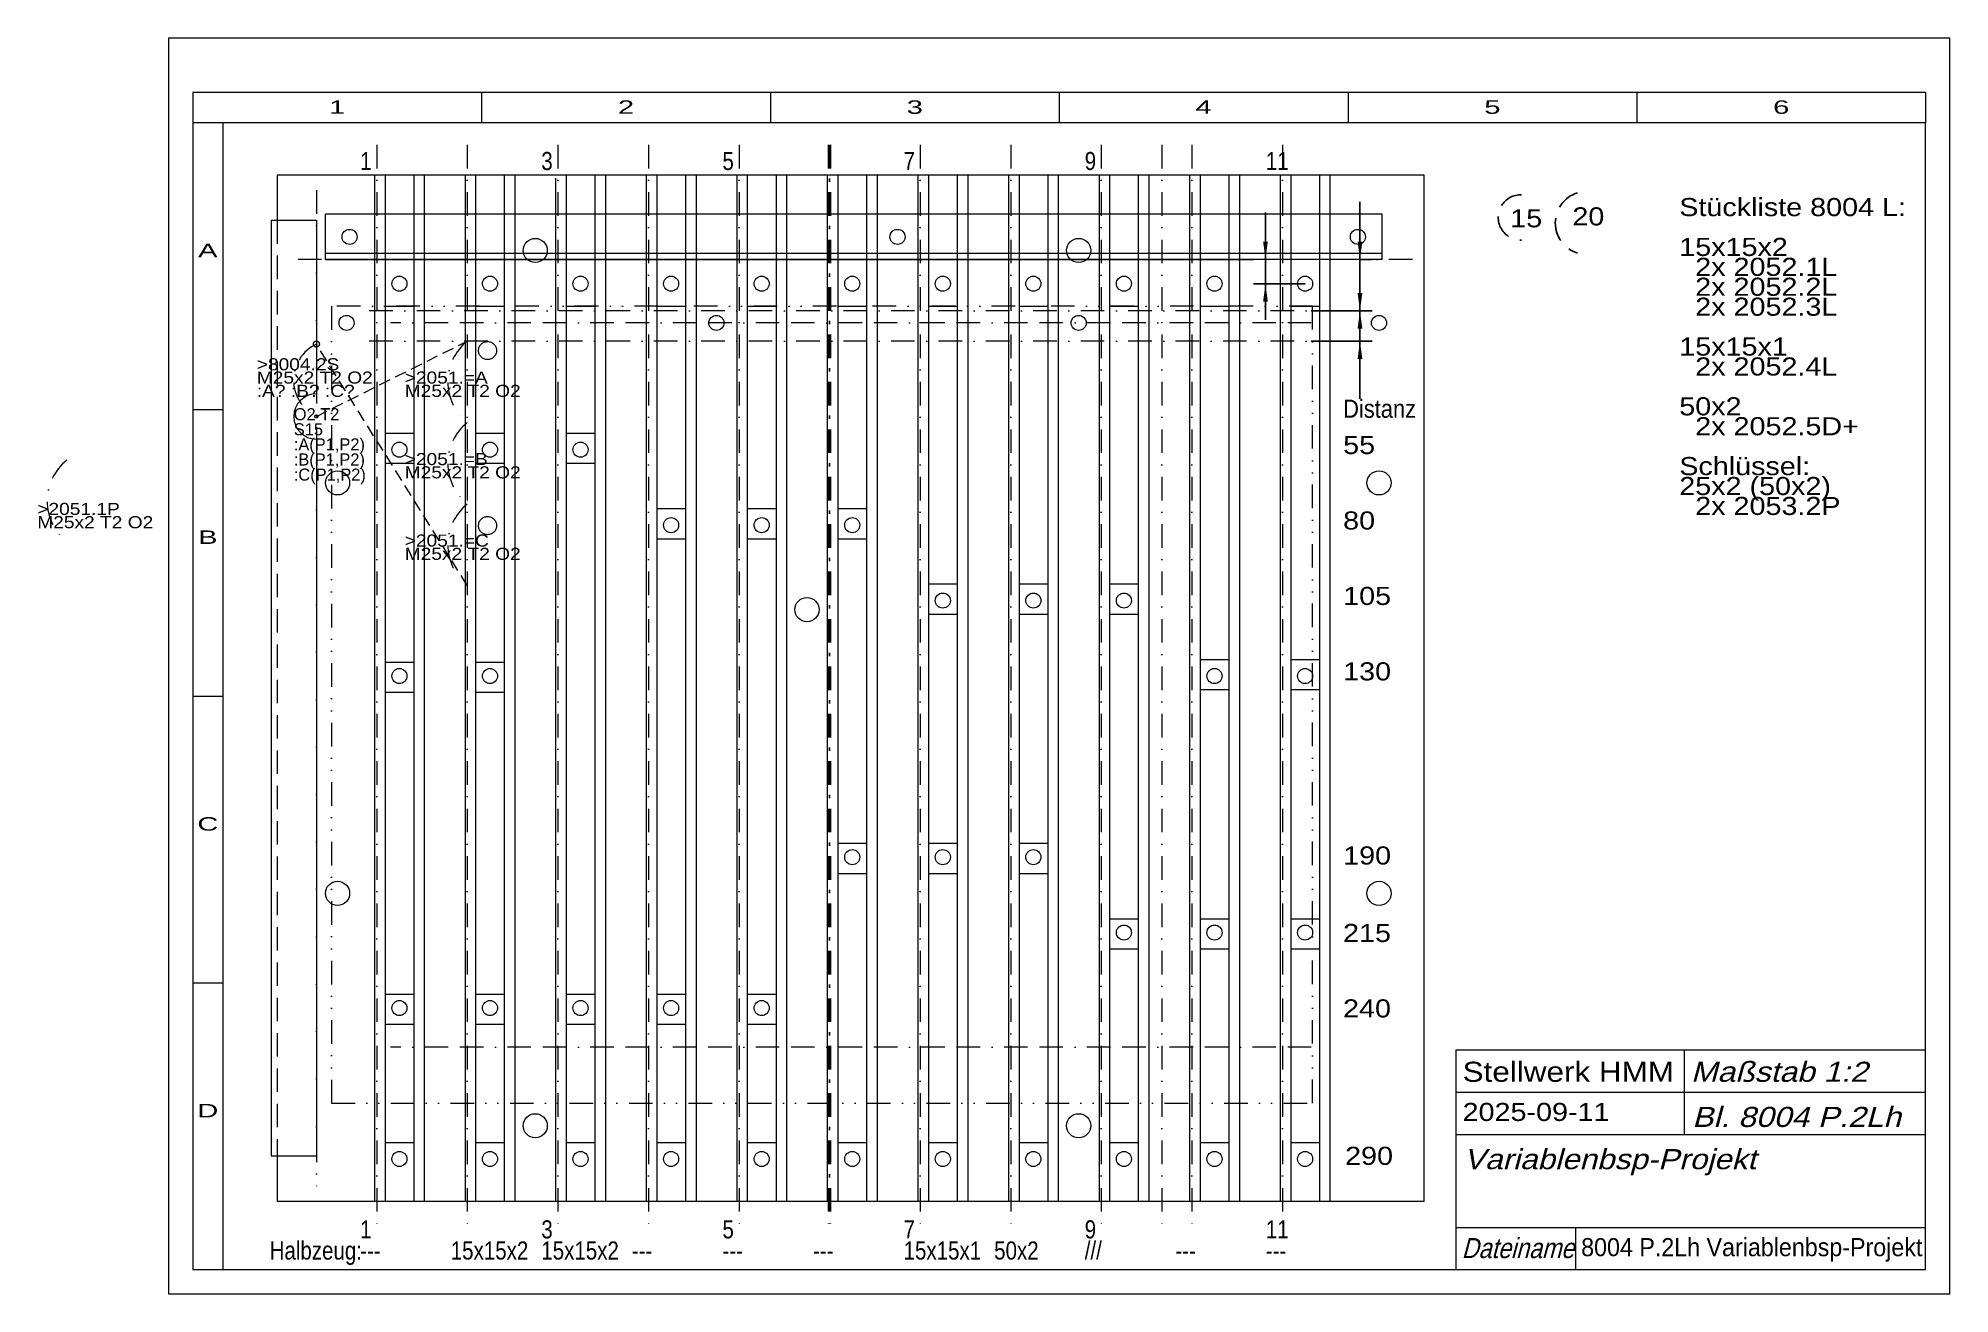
# Model space of a CAD drawing. Extents: x -41 to 592, y 2 to 418.
import ezdxf
from ezdxf.enums import TextEntityAlignment as Align

# ---------------------------------------------------------------- set-up
doc = ezdxf.new("R2010")
doc.units = 0
doc.header["$LTSCALE"] = 15.610697
for name, pattern in [('BORDER', [1.75, 0.5, -0.25, 0.5, -0.25, 0, -0.25]), ('DASHDOT', [1, 0.5, -0.25, 0, -0.25]), ('DASHED', [0.75, 0.5, -0.25]), ('DIVIDE', [1.25, 0.5, -0.25, 0, -0.25, 0, -0.25]), ('HIDDEN', [0.375, 0.25, -0.125]), ('PHANTOM', [2.5, 1.25, -0.25, 0.25, -0.25, 0.25, -0.25])]:
    doc.linetypes.add(name, pattern=pattern)
for name, color, linetype, lineweight in [('2051___ SCHLÜSSEL', 230, 'CONTINUOUS', 13), ('2913_1 AUFSPANNPLATTE', 7, 'CONTINUOUS', 18), ('8004_2L', 230, 'CONTINUOUS', 13), ('8004___ 2 SCHLÖSSER 2052_2053 D', 7, 'CONTINUOUS', 0), ('BEMASSUNG', 7, 'CONTINUOUS', 25), ('BESCHRIFTUNG', 7, 'CONTINUOUS', 25), ('MASSGRENZEN', 172, 'CONTINUOUS', 25), ('MASSLINIEN', 172, 'CONTINUOUS', 25), ('MASSTEXTE', 212, 'CONTINUOUS', 25), ('MITTELLINIEN', 5, 'DASHDOT', 13), ('PFADE', 30, 'CONTINUOUS', 13), ('STANDARD', 7, 'CONTINUOUS', 0)]:
    doc.layers.add(name, color=color, linetype=linetype, lineweight=lineweight)
doc.styles.add('Arial', font='arial.ttf')

# ---------------------------------------------------------------- blocks, each defined once
blk = doc.blocks.new('D210457088')
at = {"layer": 'MASSGRENZEN'}
for points in [[(365.33, 344.67), (364.55, 350.61), (366.11, 350.61)], [(365.33, 336.67), (366.11, 330.72), (364.55, 330.72)]]:
    blk.add_solid(points, dxfattribs=at)
at = {"layer": 'MASSLINIEN', "color": 172}
for p, q in [((365.33, 344.67), (365.33, 360.27)), ((53.95, 344.67), (361.33, 344.67)), ((365.33, 336.67), (365.33, 344.67)), ((378.45, 336.67), (361.33, 336.67)), ((365.33, 336.67), (365.33, 324.68))]:
    blk.add_line(p, q, dxfattribs=at)
blk = doc.blocks.new('D210456832')
at = {"layer": 'MASSGRENZEN'}
for points in [[(396.63, 344.67), (395.85, 350.61), (397.42, 350.61)], [(396.63, 327.67), (397.42, 321.72), (395.85, 321.72)]]:
    blk.add_solid(points, dxfattribs=at)
at = {"layer": 'MASSLINIEN', "color": 172}
for p, q in [((396.63, 344.67), (396.63, 363.8)), ((396.63, 344.67), (396.63, 327.67)), ((396.63, 344.67), (400.63, 344.67)), ((380.5, 327.67), (400.63, 327.67)), ((396.63, 327.67), (396.63, 315.68))]:
    blk.add_line(p, q, dxfattribs=at)
blk = doc.blocks.new('D210456576')
at = {"layer": 'MASSGRENZEN'}
for points in [[(396.63, 327.67), (395.85, 333.61), (397.42, 333.61)], [(396.63, 317.67), (397.42, 311.72), (395.85, 311.72)]]:
    blk.add_solid(points, dxfattribs=at)
at = {"layer": 'MASSLINIEN', "color": 172}
for p, q in [((396.63, 327.67), (396.63, 339.65)), ((380.5, 327.67), (400.63, 327.67)), ((396.63, 327.67), (396.63, 317.67)), ((380.5, 317.67), (400.63, 317.67)), ((396.63, 317.67), (396.63, 298.53))]:
    blk.add_line(p, q, dxfattribs=at)

msp = doc.modelspace()

# ---------------------------------------------------------------- linework, layer by layer
at = {"layer": '2051___ SCHLÜSSEL', "linetype": 'DASHDOT'}
msp.add_arc((-20.91, 264.65), 17.32, 128.79726, 231.20274, dxfattribs=at)
at = {"layer": '2913_1 AUFSPANNPLATTE', "color": 8}
for p, q in [((417.95, 372.67), (37.95, 372.67)), ((37.95, 372.67), (37.95, 357.67)), ((70.2, 372.67), (70.2, 32.67)), ((73.7, 372.67), (73.7, 32.67)), ((83.2, 372.67), (83.2, 32.67)), ((86.7, 372.67), (86.7, 32.67)), ((100.2, 372.67), (100.2, 32.67)), ((103.7, 372.67), (103.7, 32.67)), ((113.2, 372.67), (113.2, 32.67)), ((116.7, 372.67), (116.7, 32.67)), ((130.2, 371.67), (130.2, 32.67)), ((133.7, 372.67), (133.7, 32.67)), ((143.2, 372.67), (143.2, 32.67)), ((146.7, 372.67), (146.7, 32.67)), ((160.2, 372.67), (160.2, 32.67)), ((163.7, 372.67), (163.7, 32.67)), ((173.2, 372.67), (173.2, 32.67)), ((176.7, 372.67), (176.7, 32.67)), ((190.2, 372.67), (190.2, 32.67)), ((193.7, 372.67), (193.7, 32.67)), ((203.2, 372.67), (203.2, 32.67)), ((206.7, 372.67), (206.7, 32.67)), ((220.2, 372.67), (220.2, 32.67)), ((223.7, 372.67), (223.7, 32.67)), ((233.2, 372.67), (233.2, 32.67)), ((236.7, 372.67), (236.7, 32.67)), ((250.2, 372.67), (250.2, 32.67)), ((253.7, 372.67), (253.7, 32.67)), ((263.2, 372.67), (263.2, 32.67)), ((266.7, 372.67), (266.7, 32.67)), ((280.2, 372.67), (280.2, 32.67)), ((283.7, 372.67), (283.7, 32.67)), ((293.2, 372.67), (293.2, 32.67)), ((296.7, 372.67), (296.7, 32.67)), ((310.2, 372.67), (310.2, 32.67)), ((313.7, 372.67), (313.7, 32.67)), ((323.2, 372.67), (323.2, 32.67)), ((326.7, 372.67), (326.7, 32.67)), ((340.2, 372.67), (340.2, 32.67)), ((343.7, 372.67), (343.7, 32.67)), ((353.2, 372.67), (353.2, 32.67)), ((356.7, 372.67), (356.7, 32.67)), ((370.2, 372.67), (370.2, 32.67)), ((373.7, 372.67), (373.7, 32.67)), ((383.2, 372.67), (383.2, 32.67)), ((386.7, 372.67), (386.7, 32.67)), ((417.95, 32.67), (417.95, 372.67)), ((35.95, 357.67), (35.95, 47.67)), ((35.95, 357.67), (50.95, 357.67)), ((50.95, 357.67), (50.95, 300.17)), ((403.95, 359.67), (53.95, 359.67)), ((53.95, 344.67), (53.95, 359.67)), ((403.95, 344.67), (403.95, 359.67)), ((403.95, 346.67), (53.95, 346.67)), ((403.95, 344.67), (53.95, 344.67)), ((73.7, 329.17), (83.2, 329.17)), ((103.7, 329.17), (113.2, 329.17)), ((133.7, 329.17), (143.2, 329.17)), ((163.7, 329.17), (173.2, 329.17)), ((193.7, 329.17), (203.2, 329.17)), ((223.7, 329.17), (233.2, 329.17)), ((253.7, 329.17), (263.2, 329.17)), ((283.7, 329.17), (293.2, 329.17)), ((313.7, 329.17), (323.2, 329.17)), ((343.7, 329.17), (353.2, 329.17)), ((373.7, 329.17), (383.2, 329.17)), ((50.95, 285.17), (50.95, 47.67)), ((73.7, 287.17), (83.2, 287.17)), ((103.7, 287.17), (113.2, 287.17)), ((133.7, 287.17), (143.2, 287.17)), ((73.7, 277.17), (83.2, 277.17)), ((103.7, 277.17), (113.2, 277.17)), ((133.7, 277.17), (143.2, 277.17)), ((163.7, 262.17), (173.2, 262.17)), ((193.7, 262.17), (203.2, 262.17)), ((223.7, 262.17), (233.2, 262.17)), ((163.7, 252.17), (173.2, 252.17)), ((193.7, 252.17), (203.2, 252.17)), ((223.7, 252.17), (233.2, 252.17)), ((253.7, 237.17), (263.2, 237.17)), ((283.7, 237.17), (293.2, 237.17)), ((313.7, 237.17), (323.2, 237.17)), ((253.7, 227.17), (263.2, 227.17)), ((283.7, 227.17), (293.2, 227.17)), ((313.7, 227.17), (323.2, 227.17)), ((83.2, 211.17), (73.7, 211.17)), ((113.2, 211.17), (103.7, 211.17)), ((343.7, 212.17), (353.2, 212.17)), ((373.7, 212.17), (383.2, 212.17)), ((83.2, 201.17), (73.7, 201.17)), ((113.2, 201.17), (103.7, 201.17)), ((343.7, 202.17), (353.2, 202.17)), ((373.7, 202.17), (383.2, 202.17)), ((233.2, 151.17), (223.7, 151.17)), ((263.2, 151.17), (253.7, 151.17)), ((293.2, 151.17), (283.7, 151.17)), ((233.2, 141.17), (223.7, 141.17)), ((263.2, 141.17), (253.7, 141.17)), ((293.2, 141.17), (283.7, 141.17)), ((323.2, 126.17), (313.7, 126.17)), ((353.2, 126.17), (343.7, 126.17)), ((383.2, 126.17), (373.7, 126.17)), ((323.2, 116.17), (313.7, 116.17)), ((353.2, 116.17), (343.7, 116.17)), ((383.2, 116.17), (373.7, 116.17)), ((83.2, 101.17), (73.7, 101.17)), ((113.2, 101.17), (103.7, 101.17)), ((143.2, 101.17), (133.7, 101.17)), ((173.2, 101.17), (163.7, 101.17)), ((203.2, 101.17), (193.7, 101.17)), ((83.2, 91.17), (73.7, 91.17)), ((113.2, 91.17), (103.7, 91.17)), ((143.2, 91.17), (133.7, 91.17)), ((173.2, 91.17), (163.7, 91.17)), ((203.2, 91.17), (193.7, 91.17)), ((73.7, 52.17), (83.2, 52.17)), ((103.7, 52.17), (113.2, 52.17)), ((133.7, 52.17), (143.2, 52.17)), ((163.7, 52.17), (173.2, 52.17)), ((193.7, 52.17), (203.2, 52.17)), ((223.7, 52.17), (233.2, 52.17)), ((253.7, 52.17), (263.2, 52.17)), ((283.7, 52.17), (293.2, 52.17)), ((313.7, 52.17), (323.2, 52.17)), ((343.7, 52.17), (353.2, 52.17)), ((373.7, 52.17), (383.2, 52.17)), ((35.95, 47.67), (50.95, 47.67)), ((37.95, 47.67), (37.95, 32.67)), ((37.95, 32.67), (417.95, 32.67))]:
    msp.add_line(p, q, dxfattribs=at)
at = {"layer": '2913_1 AUFSPANNPLATTE', "color": 8, "linetype": 'DASHED'}
msp.add_line((37.95, 357.67), (37.95, 47.67), dxfattribs=at)
at = {"layer": '2913_1 AUFSPANNPLATTE', "color": 8, "linetype": 'BORDER'}
for p, q in [((380.5, 323.67), (75.5, 323.67)), ((380.5, 83.67), (75.5, 83.67))]:
    msp.add_line(p, q, dxfattribs=at)
at = {"layer": '2913_1 AUFSPANNPLATTE', "color": 8}
for centre, radius in [((61.95, 352.17), 2.5), ((243.45, 352.17), 2.5), ((395.95, 352.17), 2.5), ((123.45, 347.67), 4), ((303.45, 347.67), 4), ((78.45, 336.67), 2.5), ((108.45, 336.67), 2.5), ((138.45, 336.67), 2.5), ((168.45, 336.67), 2.5), ((198.45, 336.67), 2.5), ((228.45, 336.67), 2.5), ((258.45, 336.67), 2.5), ((288.45, 336.67), 2.5), ((318.45, 336.67), 2.5), ((348.45, 336.67), 2.5), ((378.45, 336.67), 2.5), ((60.95, 323.67), 2.5), ((183.45, 323.67), 2.5), ((303.45, 323.67), 2.5), ((402.95, 323.67), 2.5), ((78.45, 281.67), 2.5), ((108.45, 281.67), 2.5), ((138.45, 281.67), 2.5), ((57.97, 270.67), 4), ((402.95, 270.67), 4), ((168.45, 256.67), 2.5), ((198.45, 256.67), 2.5), ((228.45, 256.67), 2.5), ((213.45, 228.67), 4), ((258.45, 231.67), 2.5), ((288.45, 231.67), 2.5), ((318.45, 231.67), 2.5), ((78.45, 206.67), 2.5), ((108.45, 206.67), 2.5), ((348.45, 206.67), 2.5), ((378.45, 206.67), 2.5), ((228.45, 146.67), 2.5), ((258.45, 146.67), 2.5), ((288.45, 146.67), 2.5), ((57.97, 134.67), 4), ((402.95, 134.67), 4), ((318.45, 121.67), 2.5), ((348.45, 121.67), 2.5), ((378.45, 121.67), 2.5), ((78.45, 96.67), 2.5), ((108.45, 96.67), 2.5), ((138.45, 96.67), 2.5), ((168.45, 96.67), 2.5), ((198.45, 96.67), 2.5), ((123.45, 57.67), 4), ((303.45, 57.67), 4), ((78.45, 46.67), 2.5), ((108.45, 46.67), 2.5), ((138.45, 46.67), 2.5), ((168.45, 46.67), 2.5), ((198.45, 46.67), 2.5), ((228.45, 46.67), 2.5), ((258.45, 46.67), 2.5), ((288.45, 46.67), 2.5), ((318.45, 46.67), 2.5), ((348.45, 46.67), 2.5), ((378.45, 46.67), 2.5)]:
    msp.add_circle(centre, radius, dxfattribs=at)
msp.add_arc((50.95, 292.67), 7.5, 90, 270, dxfattribs=at)
at = {"layer": '8004_2L', "linetype": 'HIDDEN'}
for p, q in [((50.95, 292.67), (100.95, 317.67)), ((100.95, 236.67), (50.95, 316.67))]:
    msp.add_line(p, q, dxfattribs=at)
at = {"layer": '8004_2L', "linetype": 'PHANTOM'}
for centre, radius in [((50.95, 316.67), 1), ((107.65, 314.51), 3), ((50.95, 292.67), 0.5), ((107.65, 256.51), 3)]:
    msp.add_circle(centre, radius, dxfattribs=at)
at = {"layer": '8004_2L', "linetype": 'DASHDOT'}
for centre in [(111.8, 304.17), (111.8, 277.17), (111.8, 250.17)]:
    msp.add_arc(centre, 17.32, 128.79726, 231.20274, dxfattribs=at)
at = {"layer": '8004___ 2 SCHLÖSSER 2052_2053 D', "linetype": 'DASHDOT'}
msp.add_arc((56.71, 304.67), 13.31, 115.62956, 244.37044, dxfattribs=at)
at = {"layer": 'BESCHRIFTUNG', "linetype": 'DASHED'}
for centre, radius, start, end in [((449.92, 358.63), 7.5, 88.30685, 271.69315), ((471.78, 356.79), 10.45, 106.9107, 253.0893)]:
    msp.add_arc(centre, radius, start, end, dxfattribs=at)
at = {"layer": 'MITTELLINIEN'}
for p, q in [((70.95, 382.66), (70.95, 22.66)), ((100.95, 382.66), (100.95, 22.66)), ((130.95, 382.66), (130.95, 22.66)), ((160.95, 382.66), (160.95, 22.66)), ((190.95, 382.66), (190.95, 22.66)), ((250.95, 382.66), (250.95, 22.66)), ((280.95, 382.66), (280.95, 22.66)), ((310.95, 382.66), (310.95, 22.66)), ((340.95, 382.66), (340.95, 22.66)), ((370.95, 382.66), (370.95, 22.66)), ((50.95, 367.67), (50.95, 37.67)), ((414.04, 344.67), (43.89, 344.67)), ((390.5, 327.67), (65.5, 327.67)), ((390.5, 327.67), (65.5, 327.67)), ((390.5, 317.67), (65.5, 317.67))]:
    msp.add_line(p, q, dxfattribs=at)
at = {"layer": 'MITTELLINIEN', "color": 154, "lineweight": 50}
msp.add_line((220.95, 382.66), (220.95, 22.66), dxfattribs=at)
at = {"layer": 'MITTELLINIEN', "color": 230}
msp.add_line((330.95, 382.66), (330.95, 22.66), dxfattribs=at)
at = {"layer": 'PFADE', "linetype": 'DIVIDE', "lineweight": 20}
for p, q in [((380.95, 329.17), (55.95, 329.17)), ((55.95, 329.17), (55.95, 65.17)), ((380.95, 65.17), (380.95, 329.17)), ((55.95, 65.17), (380.95, 65.17))]:
    msp.add_line(p, q, dxfattribs=at)
at = {"layer": 'STANDARD'}
for p, q in [((592, 418), (2, 418)), ((2, 418), (2, 2)), ((592, 2), (592, 418)), ((584, 400), (10, 400)), ((10, 400), (10, 390)), ((105.67, 400), (105.67, 390)), ((201.33, 400), (201.33, 390)), ((297, 400), (297, 390)), ((392.67, 400), (392.67, 390)), ((488.33, 400), (488.33, 390)), ((584, 400), (584, 390)), ((10, 390), (10, 10)), ((20, 390), (10, 390)), ((20, 390), (20, 10)), ((584, 390), (20, 390)), ((584, 10), (584, 390)), ((10, 295), (20, 295)), ((10, 200), (20, 200)), ((10, 105), (20, 105)), ((10, 10), (20, 10)), ((20, 10), (584, 10)), ((2, 2), (592, 2))]:
    msp.add_line(p, q, dxfattribs=at)
at = {"layer": 'STANDARD', "lineweight": 0}
for p, q in [((428.44, 82.8), (583.83, 82.8)), ((428.44, 82.8), (428.44, 10)), ((504.04, 82.8), (504.04, 54.8)), ((428.44, 68.8), (583.83, 68.8)), ((428.44, 54.8), (583.83, 54.8)), ((428.44, 24), (583.83, 24)), ((468.04, 24), (468.04, 10))]:
    msp.add_line(p, q, dxfattribs=at)

# ---------------------------------------------------------------- block references
at = {"layer": 'BEMASSUNG'}
for name in ['D210456832', 'D210457088', 'D210456576']:
    msp.add_blockref(name, (0, 0), dxfattribs=at)

# ---------------------------------------------------------------- texts
at = {"layer": '2051___ SCHLÜSSEL', "insert": (-41.5, 255.59), "char_height": 4, "attachment_point": 7, "line_spacing_factor": 0.66, "style": 'Arial'}
msp.add_mtext('\\W1.135110;>2051.1P\\PM25x2 T2 O2', dxfattribs=at)
at = {"layer": '8004_2L', "char_height": 4, "attachment_point": 7, "line_spacing_factor": 0.66, "style": 'Arial'}
for s, insert in [('\\W1.135115;>2051.=A\\PM25x2 T2 O2', (80.21, 299.11)), ('\\W1.135115;>2051.=B\\PM25x2 T2 O2', (80.21, 272.11)), ('\\W1.135116;>2051.=C\\PM25x2 T2 O2', (80.21, 245.11))]:
    msp.add_mtext(s, dxfattribs=dict(at, insert=insert))
at = {"layer": '8004_2L', "linetype": 'PHANTOM', "insert": (43.47, 270.22), "char_height": 4, "attachment_point": 7, "line_spacing_factor": 0.75, "style": 'Arial'}
msp.add_mtext('\\W0.972868;O2 T2\\PS15\\P:A(P1,P2)\\P:B(P1,P2)\\P:C(P1,P2)', dxfattribs=at)
at = {"layer": '8004___ 2 SCHLÖSSER 2052_2053 D', "insert": (31.21, 299.11), "char_height": 4, "attachment_point": 7, "line_spacing_factor": 0.66, "style": 'Arial'}
msp.add_mtext('\\W1.135110;>8004.2S\\PM25x2 T2 O2\\P:A? :B? :C?', dxfattribs=at)
at = {"layer": 'BESCHRIFTUNG', "style": 'Arial'}
for s, width, p in [('1', 0.810869, (65.46, 374.32)), ('3', 0.810869, (125.46, 374.32)), ('5', 0.810869, (185.46, 374.32)), ('7', 0.810869, (245.46, 374.32)), ('9', 0.810869, (305.46, 374.32)), ('11', 0.810869, (365.46, 374.32)), ('15', 1.135145, (446.41, 355.35)), ('20', 1.135145, (466.99, 355.97)), ('Distanz', 0.864833, (391.06, 292.25)), ('55', 1.135145, (391.06, 280.22)), ('80', 1.135145, (391.06, 255.22)), ('105', 1.135145, (391.06, 230.22)), ('130', 1.135145, (391.06, 205.22)), ('190', 1.135145, (391.06, 144.23)), ('215', 1.135145, (391.03, 118.56)), ('240', 1.135145, (391.03, 93.55)), ('290', 1.135145, (391.71, 44.71)), ('1', 0.810869, (65.46, 20.34)), ('3', 0.810869, (125.46, 20.34)), ('5', 0.810869, (185.46, 20.34)), ('7', 0.810869, (245.46, 20.34)), ('9', 0.810869, (305.46, 20.34)), ('11', 0.810869, (365.46, 20.34)), ('Halbzeug:', 0.810868, (35.46, 13.34)), ('15x15x2', 0.810868, (95.46, 13.34)), ('15x15x2', 0.810868, (125.46, 13.34)), ('15x15x1', 0.810868, (245.46, 13.34)), ('50x2', 0.810868, (275.46, 13.34)), ('///', 0.810866, (305.46, 13.34)), ('---', 0.810862, (65.46, 13.34)), ('---', 0.810862, (155.46, 13.34)), ('---', 0.810862, (185.46, 13.34)), ('---', 0.810862, (215.46, 13.34)), ('---', 0.810862, (335.46, 13.34)), ('---', 0.810862, (365.46, 13.34))]:
    msp.add_text(s, height=6, dxfattribs=dict(at, width=width)).set_placement(p)
for s, height, width, p in [('Stellwerk HMM', 6.65, 1.121619, (430.63, 78.88)), ('2025-09-11', 6, 1.135137, (430.63, 65.25)), ('8004 P.2Lh Variablenbsp-Projekt', 6, 0.918875, (469.9, 20.45))]:
    msp.add_text(s, height=height, dxfattribs=dict(at, width=width)).set_placement(p, align=Align.TOP_LEFT)
at = {"layer": 'BESCHRIFTUNG', "style": 'Arial', "oblique": 15}
for s, width, p in [('Maßstab 1:2', 1.134934, (506.23, 78.88)), ('Bl. 8004 P.2Lh', 1.13492, (506.67, 63.92)), ('Variablenbsp-Projekt', 1.121607, (431.07, 49.92)), ('Dateiname', 0.829024, (430.3, 20.45))]:
    msp.add_text(s, height=6.65, dxfattribs=dict(at, width=width)).set_placement(p, align=Align.TOP_LEFT)
at = {"layer": 'BESCHRIFTUNG', "insert": (502.4, 259.95), "char_height": 6, "attachment_point": 7, "line_spacing_factor": 0.66, "style": 'Arial'}
msp.add_mtext('\\W1.135063;Stückliste 8004 L:\\P\\P15x15x2\\P  2x 2052.1L\\P  2x 2052.2L\\P  2x 2052.3L\\P\\P15x15x1\\P  2x 2052.4L\\P\\P50x2\\P  2x 2052.5D+\\P\\PSchlüssel:\\P25x2 (50x2)\\P  2x 2053.2P\\P', dxfattribs=at)
at = {"layer": 'STANDARD', "style": 'Arial'}
for s, width, p in [('1', 1.547923, (57.83, 392.95)), ('2', 1.547922, (153.5, 392.95)), ('3', 1.547923, (249.17, 392.95)), ('4', 1.547923, (344.83, 392.95)), ('5', 1.547922, (440.5, 392.95)), ('6', 1.547923, (536.17, 392.95)), ('A', 1.547987, (15, 345.45)), ('B', 1.547987, (15, 250.45)), ('C', 1.548103, (15, 155.45)), ('D', 1.548104, (15, 60.45))]:
    msp.add_text(s, height=4.46, dxfattribs=dict(at, width=width)).set_placement(p, align=Align.CENTER)

doc.saveas('drawing.dxf')
